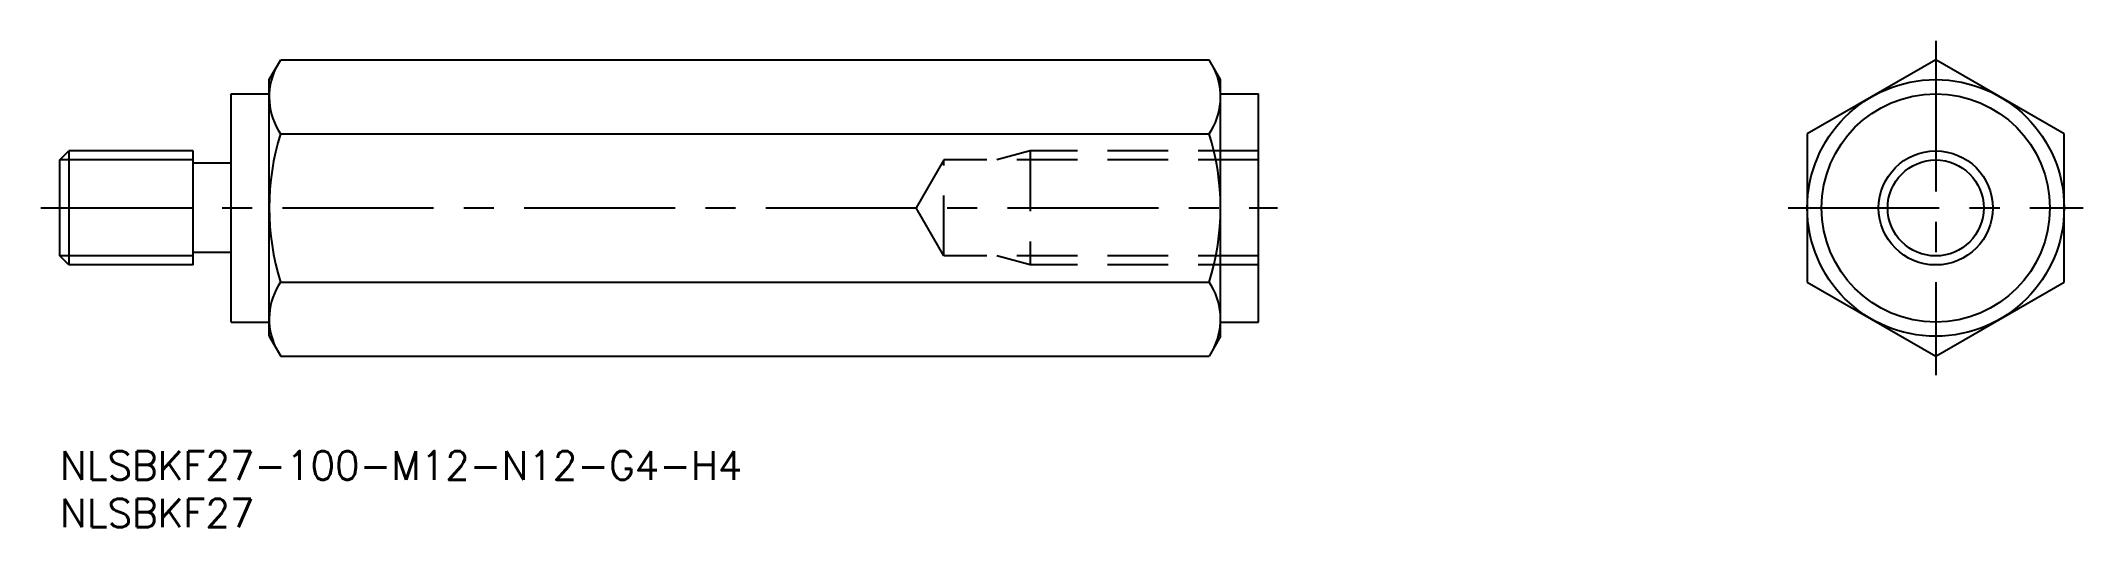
# Model space of a CAD drawing. Extents: x -2 to 213, y -8 to 43.
import ezdxf

# ---------------------------------------------------------------- set-up
doc = ezdxf.new("R2010")
doc.units = 0
doc.header["$LTSCALE"] = 0.5
doc.linetypes.add('CENTER', pattern=[50.8, 31.75, -6.35, 6.35, -6.35])
doc.linetypes.add('DASHED', pattern=[19.05, 12.7, -6.35])
for name, color, linetype in [('MSM_CENTER', 1, 'CENTER'), ('MSM_CONTINUOUS', 7, 'CONTINUOUS'), ('MSM_DASHED', 4, 'DASHED'), ('MSM_NARROW', 5, 'CONTINUOUS'), ('MSM_PART_NUMBER', 7, 'CONTINUOUS')]:
    doc.layers.add(name, color=color, linetype=linetype)
doc.styles.get("Standard").update_dxf_attribs({"font": 'txt.shx', "height": 3, "bigfont": 'bigfont.shx'})

# ---------------------------------------------------------------- blocks, each defined once
blk = doc.blocks.new('*U4')
at = {"layer": 'MSM_PART_NUMBER'}
blk.add_text('NLSBKF27-100-M12-N12-G4-H4', height=3, dxfattribs=at).set_placement((0, -3))
blk = doc.blocks.new('*U5')
at = {"layer": 'MSM_PART_NUMBER'}
blk.add_text('NLSBKF27', height=3, dxfattribs=at).set_placement((0, -8))

msp = doc.modelspace()

# ---------------------------------------------------------------- linework, layer by layer
at = {"layer": 'MSM_CENTER'}
for p, q in [((197.17, 43.18), (197.17, 8)), ((-2, 25.59), (128, 25.59)), ((181.67, 25.59), (212.67, 25.59))]:
    msp.add_line(p, q, dxfattribs=at)
at = {"layer": 'MSM_CONTINUOUS'}
for p, q in [((22, 39.09), (23.21, 41.18)), ((23.21, 41.18), (120.79, 41.18)), ((122, 39.09), (120.79, 41.18)), ((197.17, 41.18), (183.67, 33.38)), ((210.67, 33.38), (197.17, 41.18)), ((22, 12.09), (22, 39.09)), ((122, 12.09), (122, 39.09)), ((18, 37.59), (22, 37.59)), ((18, 13.59), (18, 37.59)), ((122, 37.59), (126, 37.59)), ((126, 13.59), (126, 37.59)), ((23.21, 33.38), (120.79, 33.38)), ((183.67, 33.38), (183.67, 17.79)), ((210.67, 17.79), (210.67, 33.38)), ((0, 30.64), (0.95, 31.59)), ((0, 20.54), (0, 30.64)), ((14, 31.59), (0.95, 31.59)), ((0.95, 31.59), (0.95, 19.59)), ((14, 19.59), (14, 31.59)), ((18, 30.29), (14, 30.29)), ((0.95, 19.59), (0, 20.54)), ((14, 19.59), (0.95, 19.59)), ((18, 20.89), (14, 20.89)), ((23.21, 17.79), (120.79, 17.79)), ((183.67, 17.79), (197.17, 10)), ((197.17, 10), (210.67, 17.79)), ((18, 13.59), (22, 13.59)), ((122, 13.59), (126, 13.59)), ((22, 12.09), (23.21, 10)), ((122, 12.09), (120.79, 10)), ((23.21, 10), (120.79, 10))]:
    msp.add_line(p, q, dxfattribs=at)
for radius in [13.5, 12, 5.05]:
    msp.add_circle((197.17, 25.59), radius, dxfattribs=at)
for centre, radius, start, end in [((28.9, 37.28), 6.9, 154.3842, 214.3842), ((115.1, 37.28), 6.9, 325.6158, 25.6158), ((47.79, 25.59), 25.79, 162.412, 197.588), ((96.21, 25.59), 25.79, 342.412, 17.588), ((28.9, 13.9), 6.9, 145.6158, 205.6158), ((115.1, 13.9), 6.9, 334.3842, 34.3842)]:
    msp.add_arc(centre, radius, start, end, dxfattribs=at)
at = {"layer": 'MSM_DASHED'}
for p, q in [((92.92, 30.64), (90, 25.59)), ((92.92, 20.54), (92.92, 30.64)), ((126, 30.64), (92.92, 30.64)), ((102, 31.59), (98.5, 30.64)), ((126, 31.59), (102, 31.59)), ((102, 31.59), (102, 19.59)), ((92.92, 20.54), (90, 25.59)), ((126, 20.54), (92.92, 20.54)), ((102, 19.59), (98.5, 20.54)), ((126, 19.59), (102, 19.59))]:
    msp.add_line(p, q, dxfattribs=at)
at = {"layer": 'MSM_NARROW'}
for p, q in [((14, 30.64), (0, 30.64)), ((14, 20.54), (0, 20.54))]:
    msp.add_line(p, q, dxfattribs=at)
msp.add_circle((197.17, 25.59), 6, dxfattribs=at)

# ---------------------------------------------------------------- block references
at = {"layer": 'MSM_CONTINUOUS'}
for name in ['*U4', '*U5']:
    msp.add_blockref(name, (0, 0), dxfattribs=at)

doc.saveas('drawing.dxf')
